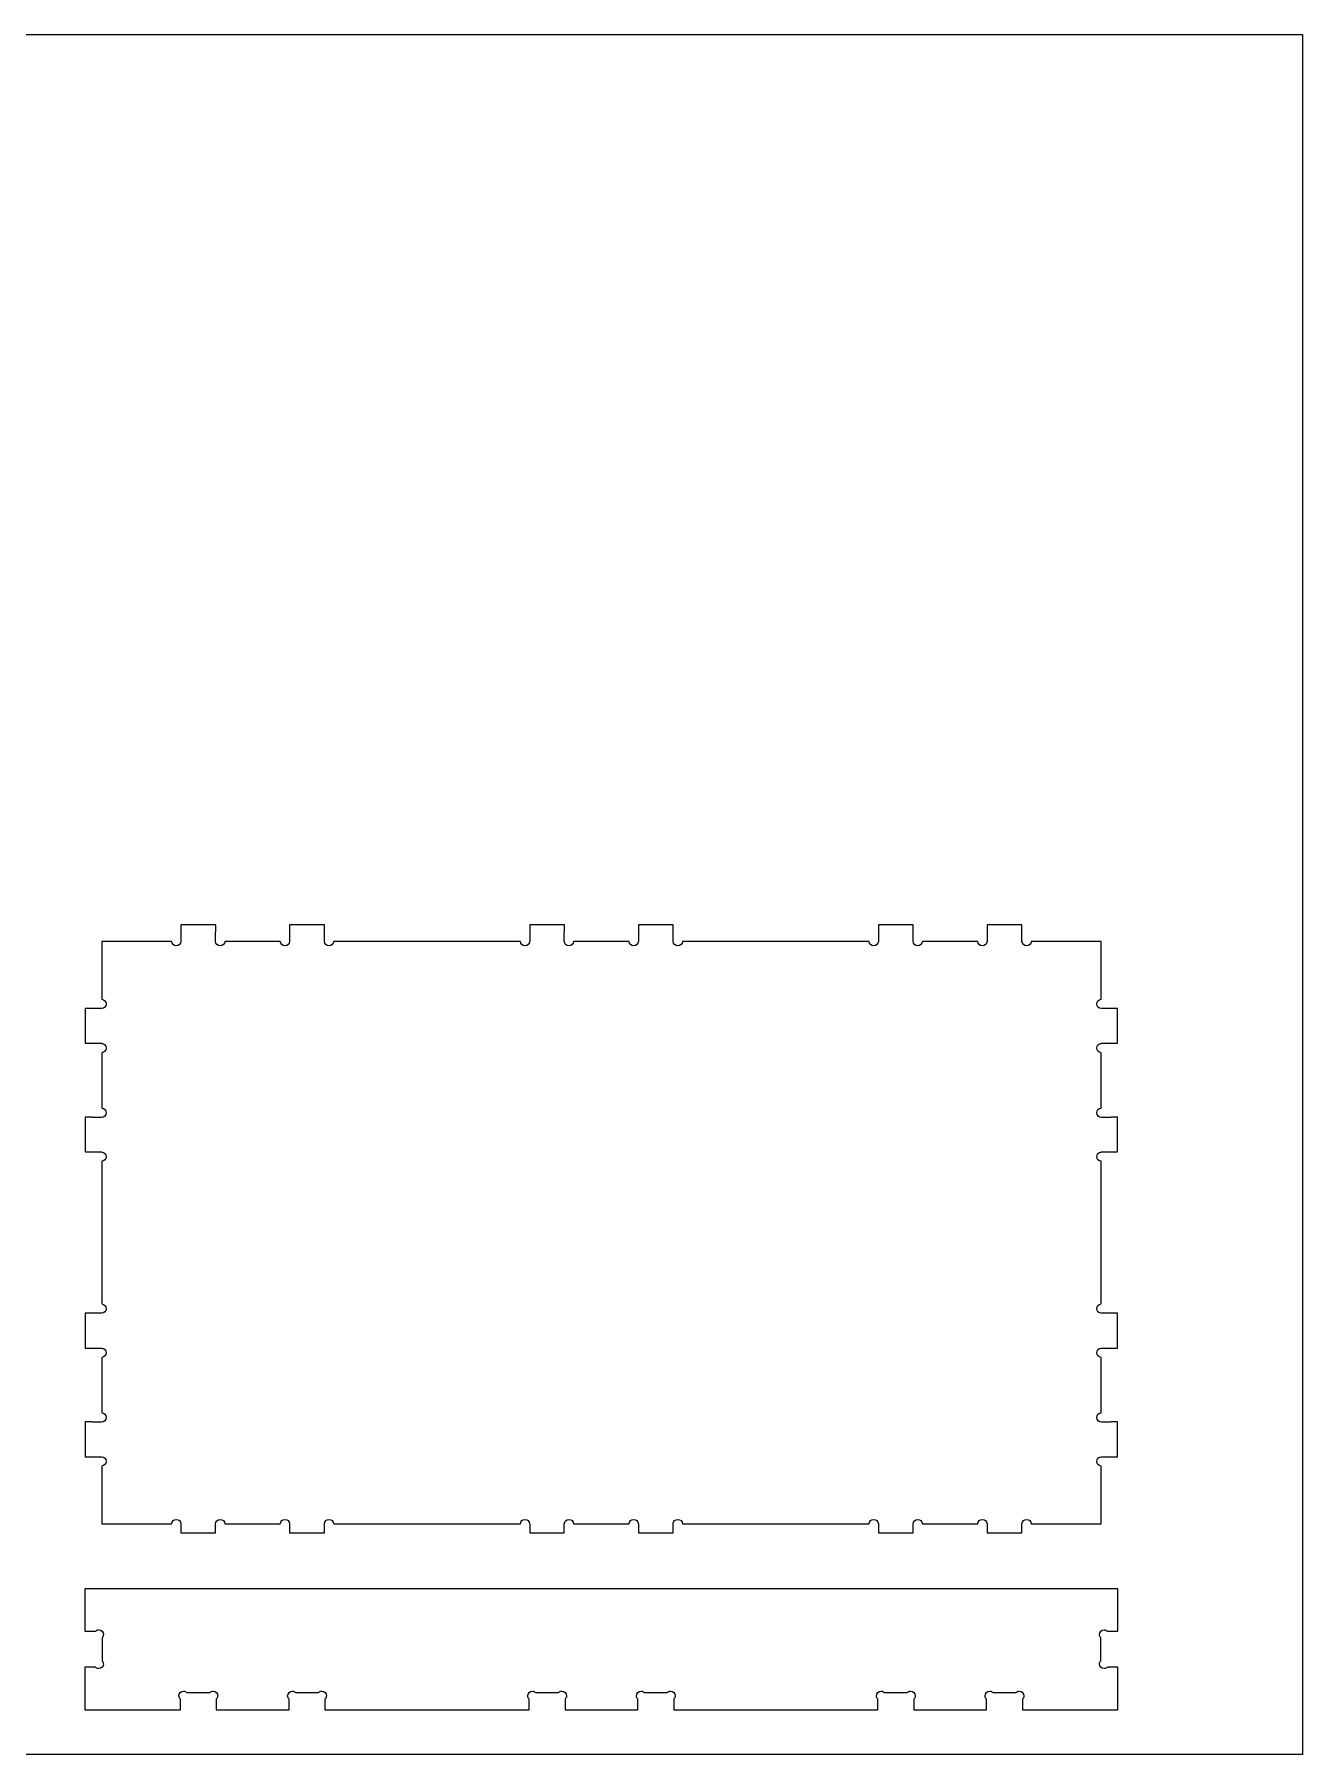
# Model space of a CAD drawing. Extents: x 0 to 4896, y 0 to 5028.
# Drawn here: x 1540 to 2438, y 0 to 1219 of the extents above; entities that cross this region are included whole.
import ezdxf

# ---------------------------------------------------------------- set-up
doc = ezdxf.new("R2010")
doc.units = 0
doc.layers.add('Layer_1', color=7, linetype='CONTINUOUS')

msp = doc.modelspace()

# ---------------------------------------------------------------- linework, layer by layer
at = {"layer": 'Layer_1', "color": 3}
msp.add_lwpolyline([(0.025287, 1219.174727), (2438.374572, 1219.174727), (2438.374572, 0.025583), (0.025287, 0.025583), (0.025287, 1219.174727)], dxfattribs=at)
at = {"layer": 'Layer_1', "color": 7}
for points in [[(1643.831217, 587.98508), (1643.831217, 583.231329), (1643.831217, 578.389524), (1643.831217, 576.299386), (1643.778159, 576.299386)], [(1668.429988, 583.398969), (1668.429988, 587.98508), (1643.832628, 587.98508), (1643.831217, 587.98508)], [(1745.467652, 576.299386), (1745.432656, 576.299386), (1745.432656, 583.134244), (1745.432656, 587.98508), (1720.826265, 587.98508), (1720.826265, 578.380775), (1720.826265, 576.299386), (1720.773207, 576.299386)], [(1915.480266, 583.398969), (1915.480266, 587.98508), (1890.882624, 587.98508), (1890.882624, 583.231329), (1890.882624, 578.389524), (1890.882624, 576.299386), (1890.829848, 576.299386)], [(1992.518184, 576.299386), (1992.482624, 576.299386), (1992.482624, 583.134244), (1992.482624, 587.98508), (1967.876515, 587.98508), (1967.876515, 578.380775), (1967.876515, 576.299386), (1967.823739, 576.299386)], [(2162.521569, 583.398969), (2162.521569, 587.98508), (2137.924209, 587.98508), (2137.924209, 583.231329), (2137.924209, 578.389524), (2137.924209, 576.299386), (2137.880182, 576.299386)], [(2239.567671, 576.299386), (2239.523644, 576.299386), (2239.523644, 583.134244), (2239.523644, 587.98508), (2214.917536, 587.98508), (2214.917536, 578.380775), (2214.917536, 576.299386), (2214.873227, 576.299386)], [(1637.189964, 576.299386), (1587.677744, 576.299386), (1587.677744, 535.359384)], [(1668.332904, 576.457995), (1668.332904, 582.552302)], [(1714.185266, 576.299386), (1674.921099, 576.299386)], [(1884.241652, 576.299386), (1752.055819, 576.299386)], [(1915.383181, 576.457995), (1915.383181, 582.552302)], [(1961.235544, 576.299386), (1921.971377, 576.299386)], [(2131.291987, 576.299386), (1999.106097, 576.299386)], [(2162.432951, 576.457995), (2162.432951, 582.552302)], [(2208.285313, 576.299386), (2169.021147, 576.299386)], [(2295.668369, 535.359384), (2295.668369, 576.299386), (2246.155867, 576.299386)], [(1587.677744, 528.771189), (1587.677744, 528.727162), (1580.842604, 528.727162), (1575.991768, 528.727162), (1575.991768, 504.121053), (1585.596355, 504.121053), (1587.677744, 504.121053), (1587.677744, 504.076744)], [(2295.668369, 504.076744), (2295.668369, 504.121053), (2297.749758, 504.121053), (2307.354062, 504.121053), (2307.354062, 528.727162), (2302.503227, 528.727162), (2295.668369, 528.727162), (2295.668369, 528.771189)], [(1587.677744, 497.488831), (1587.677744, 458.224664)], [(2295.668369, 458.224664), (2295.668369, 497.488831)], [(1580.577879, 451.725086), (1575.991768, 451.725086), (1575.991768, 427.127444), (1580.745519, 427.127444), (1585.587324, 427.127444), (1587.677744, 427.127444), (1587.677744, 427.083418)], [(1587.518852, 451.636469), (1581.424546, 451.636469)], [(2295.668369, 427.083418), (2295.668369, 427.127444), (2297.758507, 427.127444), (2302.600311, 427.127444), (2307.354062, 427.127444), (2307.354062, 451.725086), (2302.767951, 451.725086)], [(2301.921284, 451.636469), (2295.826978, 451.636469)], [(1587.677744, 420.495222), (1587.677744, 319.398142)], [(2295.668369, 319.398142), (2295.668369, 420.495222)], [(1587.677744, 312.809946), (1587.677744, 312.76592), (1580.842604, 312.76592), (1575.991768, 312.76592), (1575.991768, 288.159529), (1585.596355, 288.159529), (1587.677744, 288.159529), (1587.677744, 288.115502)], [(2295.668369, 288.115502), (2295.668369, 288.159529), (2297.749758, 288.159529), (2307.354062, 288.159529), (2307.354062, 312.76592), (2302.503227, 312.76592), (2295.668369, 312.76592), (2295.668369, 312.809946)], [(1587.677744, 281.527306), (1587.677744, 242.26314)], [(2295.668369, 242.26314), (2295.668369, 281.527306)], [(1580.577879, 235.763562), (1575.991768, 235.763562), (1575.991768, 211.166202), (1580.745519, 211.166202), (1585.587324, 211.166202), (1587.677744, 211.166202), (1587.677744, 211.122175)], [(1587.518852, 235.674944), (1581.424546, 235.674944)], [(2295.668369, 211.122175), (2295.668369, 211.166202), (2297.758507, 211.166202), (2302.600311, 211.166202), (2307.354062, 211.166202), (2307.354062, 235.763562), (2302.767951, 235.763562)], [(2301.921284, 235.674944), (2295.826978, 235.674944)], [(1587.677744, 204.53398), (1587.677744, 163.585229), (1637.189964, 163.585229)], [(2246.155867, 163.585229), (2295.668369, 163.585229), (2295.668369, 204.53398)], [(1643.778159, 163.585229), (1643.822186, 163.585229), (1643.822186, 161.98898), (1643.822186, 157.235229), (1668.340241, 157.235229)], [(1668.331775, 157.341062), (1668.331775, 163.435369)], [(1674.91997, 163.585229), (1714.184137, 163.585229)], [(1720.77205, 163.585229), (1720.816359, 163.585229), (1720.816359, 157.235229), (1745.422468, 157.235229), (1745.422468, 162.086064), (1745.422468, 163.585229), (1745.466495, 163.585229)], [(1752.05469, 163.585229), (1884.240524, 163.585229)], [(1890.828719, 163.585229), (1890.872746, 163.585229), (1890.872746, 161.98898), (1890.872746, 157.235229), (1915.390801, 157.235229)], [(1915.382335, 157.341062), (1915.382335, 163.435369)], [(1921.97053, 163.585229), (1961.234697, 163.585229)], [(1967.822892, 163.585229), (1967.866919, 163.585229), (1967.866919, 157.235229), (1992.473028, 157.235229), (1992.473028, 162.086064), (1992.473028, 163.585229), (1992.517337, 163.585229)], [(1999.10525, 163.585229), (2131.29114, 163.585229)], [(2137.879336, 163.585229), (2137.923362, 163.585229), (2137.923362, 161.98898), (2137.923362, 157.235229), (2162.441418, 157.235229)], [(2162.432951, 157.341062), (2162.432951, 163.435369)], [(2169.021147, 163.585229), (2208.285313, 163.585229)], [(2214.873227, 163.585229), (2214.917536, 163.585229), (2214.917536, 157.235229), (2239.523644, 157.235229), (2239.523644, 162.086064), (2239.523644, 163.585229), (2239.567671, 163.585229)], [(1575.802736, 117.531924), (1575.802736, 87.386922), (1583.202038, 87.386922)], [(2300.143567, 87.386922), (2307.543151, 87.386922), (2307.543151, 117.531924), (1575.802736, 117.531924), (1575.802736, 117.531924)], [(1587.955789, 82.800811), (1587.955789, 66.582064)], [(2295.389816, 66.573033), (2295.389816, 82.792062)], [(1583.202038, 61.986922), (1575.802736, 61.986922), (1575.802736, 31.842202), (1643.430236, 31.842202), (1643.430236, 39.241786)], [(2239.915651, 39.241786), (2239.915651, 31.842202), (2307.543151, 31.842202), (2307.543151, 61.986922), (2300.143567, 61.986922)], [(1648.016347, 43.995255), (1664.235376, 43.995255)], [(1668.830236, 39.241786), (1668.830236, 31.842202), (1720.423844, 31.842202), (1720.423844, 39.241786)], [(1725.009956, 43.995255), (1741.228984, 43.995255)], [(1745.823844, 39.241786), (1745.823844, 31.842202), (1890.480513, 31.842202), (1890.480513, 39.241786)], [(1895.066624, 43.995255), (1911.285371, 43.995255)], [(1915.880513, 39.241786), (1915.880513, 31.842202), (1967.474122, 31.842202), (1967.474122, 39.241786)], [(1972.060233, 43.995255), (1988.279262, 43.995255)], [(1992.874122, 39.241786), (1992.874122, 31.842202), (2137.522042, 31.842202), (2137.522042, 39.241786)], [(2142.108153, 43.995255), (2158.3269, 43.995255)], [(2162.922042, 39.241786), (2162.922042, 31.842202), (2214.515651, 31.842202), (2214.515651, 39.241786)], [(2219.101762, 43.995255), (2235.320791, 43.995255)]]:
    msp.add_lwpolyline(points, dxfattribs=at)
for points in [[(1640.479546, 573.159664), (1638.70465, 573.159664), (1637.273501, 574.545658), (1637.189964, 576.299386)], [(1643.778159, 576.299386), (1643.694339, 574.545658), (1642.255288, 573.159664), (1640.479546, 573.159664)], [(1668.332904, 582.552302), (1668.332904, 582.822106), (1668.369592, 583.086266), (1668.429988, 583.337162)], [(1671.631517, 573.159664), (1669.80187, 573.159664), (1668.332904, 574.628631), (1668.332904, 576.457995)], [(1668.429988, 583.337162), (1668.429988, 583.356918), (1668.429988, 583.379495), (1668.429988, 583.398969)], [(1674.921099, 576.299386), (1674.837561, 574.545658), (1673.406695, 573.159664), (1671.631517, 573.159664)], [(1717.483597, 573.159664), (1715.708419, 573.159664), (1714.269086, 574.545658), (1714.185266, 576.299386)], [(1720.773207, 576.299386), (1720.689952, 574.545658), (1719.258521, 573.159664), (1717.483597, 573.159664)], [(1748.757488, 573.159664), (1746.98231, 573.159664), (1745.551161, 574.545658), (1745.467652, 576.299386)], [(1752.055819, 576.299386), (1751.971999, 574.545658), (1750.532666, 573.159664), (1748.757488, 573.159664)], [(1887.531517, 573.159664), (1885.756057, 573.159664), (1884.32519, 574.545658), (1884.241652, 576.299386)], [(1890.829848, 576.299386), (1890.745746, 574.545658), (1889.306412, 573.159664), (1887.531517, 573.159664)], [(1915.383181, 582.552302), (1915.383181, 582.819002), (1915.421281, 583.080058), (1915.480266, 583.328413)], [(1918.681512, 573.159664), (1916.85243, 573.159664), (1915.383181, 574.628631), (1915.383181, 576.457995)], [(1915.480266, 583.328413), (1915.480266, 583.350991), (1915.480266, 583.376673), (1915.480266, 583.398969)], [(1921.971377, 576.299386), (1921.887839, 574.545658), (1920.457255, 573.159664), (1918.681512, 573.159664)], [(1964.533875, 573.159664), (1962.758697, 573.159664), (1961.319364, 574.545658), (1961.235544, 576.299386)], [(1967.823739, 576.299386), (1967.740201, 574.545658), (1966.309052, 573.159664), (1964.533875, 573.159664)], [(1995.807766, 573.159664), (1994.03287, 573.159664), (1992.601439, 574.545658), (1992.518184, 576.299386)], [(1999.106097, 576.299386), (1999.022277, 574.545658), (1997.582944, 573.159664), (1995.807766, 573.159664)], [(2134.581569, 573.159664), (2132.806673, 573.159664), (2131.375524, 574.545658), (2131.291987, 576.299386)], [(2137.880182, 576.299386), (2137.79608, 574.545658), (2136.357029, 573.159664), (2134.581569, 573.159664)], [(2162.432951, 582.552302), (2162.432951, 582.813075), (2162.473591, 583.067358), (2162.530036, 583.310633)], [(2165.731564, 573.159664), (2163.901918, 573.159664), (2162.432951, 574.628631), (2162.432951, 576.457995)], [(2162.530036, 583.310633), (2162.530036, 583.340831), (2162.524391, 583.371029), (2162.521569, 583.398969)], [(2169.021147, 576.299386), (2168.937609, 574.545658), (2167.50646, 573.159664), (2165.731564, 573.159664)], [(2211.583644, 573.159664), (2209.808467, 573.159664), (2208.369133, 574.545658), (2208.285313, 576.299386)], [(2214.873227, 576.299386), (2214.789971, 574.545658), (2213.358822, 573.159664), (2211.583644, 573.159664)], [(2242.857536, 573.159664), (2241.082358, 573.159664), (2239.651209, 574.545658), (2239.567671, 576.299386)], [(2246.155867, 576.299386), (2246.072047, 574.545658), (2244.632431, 573.159664), (2242.857536, 573.159664)], [(1587.677744, 535.359384), (1589.43119, 535.275564), (1590.817466, 533.835949), (1590.817466, 532.061053)], [(1590.817466, 532.061053), (1590.817466, 530.285875), (1589.43119, 528.854726), (1587.677744, 528.771189)], [(2292.528647, 532.061053), (2292.528647, 533.835949), (2293.91464, 535.275564), (2295.668369, 535.359384)], [(2295.668369, 528.771189), (2293.91464, 528.854726), (2292.528647, 530.285875), (2292.528647, 532.061053)], [(1587.677744, 504.076744), (1589.43119, 503.993489), (1590.817466, 502.56234), (1590.817466, 500.787162)], [(1590.817466, 500.787162), (1590.817466, 499.011984), (1589.43119, 497.572651), (1587.677744, 497.488831)], [(2292.528647, 500.787162), (2292.528647, 502.56234), (2293.91464, 503.993489), (2295.668369, 504.076744)], [(2295.668369, 497.488831), (2293.91464, 497.572651), (2292.528647, 499.011984), (2292.528647, 500.787162)], [(1580.666215, 451.733553), (1580.636271, 451.730731), (1580.606073, 451.727909), (1580.577879, 451.725086)], [(1581.424546, 451.636469), (1581.164055, 451.636469), (1580.90949, 451.676826), (1580.666215, 451.733553)], [(1590.817466, 454.9348), (1590.817466, 453.105718), (1589.348217, 451.636469), (1587.518852, 451.636469)], [(1587.677744, 458.224664), (1589.43119, 458.141126), (1590.817466, 456.709978), (1590.817466, 454.9348)], [(2292.528647, 454.9348), (2292.528647, 456.709978), (2293.91464, 458.141126), (2295.668369, 458.224664)], [(2295.826978, 451.636469), (2293.997613, 451.636469), (2292.528647, 453.105718), (2292.528647, 454.9348)], [(2302.679898, 451.733553), (2302.436622, 451.676826), (2302.182058, 451.636469), (2301.921284, 451.636469)], [(2302.767951, 451.725086), (2302.739729, 451.727909), (2302.709813, 451.733553), (2302.679898, 451.733553)], [(1587.677744, 427.083418), (1589.43119, 426.999598), (1590.817466, 425.559982), (1590.817466, 423.785086)], [(2292.528647, 423.785086), (2292.528647, 425.559982), (2293.91464, 426.999598), (2295.668369, 427.083418)], [(1590.817466, 423.785086), (1590.817466, 422.009909), (1589.43119, 420.57876), (1587.677744, 420.495222)], [(2295.668369, 420.495222), (2293.91464, 420.57876), (2292.528647, 422.009909), (2292.528647, 423.785086)], [(1587.677744, 319.398142), (1589.43119, 319.31404), (1590.817466, 317.874706), (1590.817466, 316.099529)], [(2292.528647, 316.099529), (2292.528647, 317.874706), (2293.91464, 319.31404), (2295.668369, 319.398142)], [(1590.817466, 316.099529), (1590.817466, 314.324351), (1589.43119, 312.893484), (1587.677744, 312.809946)], [(2295.668369, 312.809946), (2293.91464, 312.893484), (2292.528647, 314.324351), (2292.528647, 316.099529)], [(1587.677744, 288.115502), (1589.43119, 288.031964), (1590.817466, 286.601098), (1590.817466, 284.82592)], [(1590.817466, 284.82592), (1590.817466, 283.050742), (1589.43119, 281.611409), (1587.677744, 281.527306)], [(2292.528647, 284.82592), (2292.528647, 286.601098), (2293.91464, 288.031964), (2295.668369, 288.115502)], [(2295.668369, 281.527306), (2293.91464, 281.611409), (2292.528647, 283.050742), (2292.528647, 284.82592)], [(1580.666215, 235.772029), (1580.636271, 235.769206), (1580.606073, 235.766384), (1580.577879, 235.763562)], [(1581.424546, 235.674944), (1581.164055, 235.674944), (1580.90949, 235.715584), (1580.666215, 235.772029)], [(1590.817466, 238.973558), (1590.817466, 237.144193), (1589.348217, 235.674944), (1587.518852, 235.674944)], [(1587.677744, 242.26314), (1589.43119, 242.179602), (1590.817466, 240.748735), (1590.817466, 238.973558)], [(2292.528647, 238.973558), (2292.528647, 240.748735), (2293.91464, 242.179602), (2295.668369, 242.26314)], [(2295.826978, 235.674944), (2293.997613, 235.674944), (2292.528647, 237.144193), (2292.528647, 238.973558)], [(2302.679898, 235.772029), (2302.436622, 235.715584), (2302.182058, 235.674944), (2301.921284, 235.674944)], [(2302.767951, 235.763562), (2302.739729, 235.766384), (2302.709813, 235.772029), (2302.679898, 235.772029)], [(1587.677744, 211.122175), (1589.43119, 211.038073), (1590.817466, 209.59874), (1590.817466, 207.823562)], [(1590.817466, 207.823562), (1590.817466, 206.048384), (1589.43119, 204.617518), (1587.677744, 204.53398)], [(2292.528647, 207.823562), (2292.528647, 209.59874), (2293.91464, 211.038073), (2295.668369, 211.122175)], [(2295.668369, 204.53398), (2293.91464, 204.617518), (2292.528647, 206.048384), (2292.528647, 207.823562)], [(1637.189964, 163.585229), (1637.268958, 165.342909), (1638.701828, 166.7337), (1640.479546, 166.7337)], [(1640.479546, 166.7337), (1642.257828, 166.7337), (1643.698572, 165.342909), (1643.778159, 163.585229)], [(1668.331775, 163.435369), (1668.331775, 165.264733), (1669.801024, 166.7337), (1671.630388, 166.7337)], [(1671.630388, 166.7337), (1673.408106, 166.7337), (1674.840948, 165.342909), (1674.91997, 163.585229)], [(1714.184137, 163.585229), (1714.263441, 165.342909), (1715.70475, 166.7337), (1717.482468, 166.7337)], [(1717.482468, 166.7337), (1719.26075, 166.7337), (1720.693028, 165.342909), (1720.77205, 163.585229)], [(1745.466495, 163.585229), (1745.545827, 165.342909), (1746.978077, 166.7337), (1748.756359, 166.7337)], [(1748.756359, 166.7337), (1750.534359, 166.7337), (1751.975386, 165.342909), (1752.05469, 163.585229)], [(1884.240524, 163.585229), (1884.319546, 165.342909), (1885.752106, 166.7337), (1887.530388, 166.7337)], [(1887.530388, 166.7337), (1889.308106, 166.7337), (1890.749132, 165.342909), (1890.828719, 163.585229)], [(1915.382335, 163.435369), (1915.382335, 165.264733), (1916.851866, 166.7337), (1918.680666, 166.7337)], [(1918.680666, 166.7337), (1920.45923, 166.7337), (1921.891508, 165.342909), (1921.97053, 163.585229)], [(1961.234697, 163.585229), (1961.314001, 165.342909), (1962.755028, 166.7337), (1964.533028, 166.7337)], [(1964.533028, 166.7337), (1966.311028, 166.7337), (1967.743588, 165.342909), (1967.822892, 163.585229)], [(1992.517337, 163.585229), (1992.596359, 165.342909), (1994.028637, 166.7337), (1995.806919, 166.7337)], [(1995.806919, 166.7337), (1997.584919, 166.7337), (1999.025946, 165.342909), (1999.10525, 163.585229)], [(2131.29114, 163.585229), (2131.370162, 165.342909), (2132.803004, 166.7337), (2134.580722, 166.7337)], [(2134.580722, 166.7337), (2136.359004, 166.7337), (2137.799749, 165.342909), (2137.879336, 163.585229)], [(2162.432951, 163.435369), (2162.432951, 165.264733), (2163.9022, 166.7337), (2165.731564, 166.7337)], [(2165.731564, 166.7337), (2167.509282, 166.7337), (2168.942124, 165.342909), (2169.021147, 163.585229)], [(2208.285313, 163.585229), (2208.364618, 165.342909), (2209.805644, 166.7337), (2211.583644, 166.7337)], [(2211.583644, 166.7337), (2213.361927, 166.7337), (2214.794204, 165.342909), (2214.873227, 163.585229)], [(2239.567671, 163.585229), (2239.646976, 165.342909), (2241.079536, 166.7337), (2242.857536, 166.7337)], [(2242.857536, 166.7337), (2244.635536, 166.7337), (2246.076562, 165.342909), (2246.155867, 163.585229)], [(1668.340241, 157.235229), (1668.340241, 157.271071), (1668.331775, 157.304938), (1668.331775, 157.341062)], [(1915.390801, 157.235229), (1915.390801, 157.271071), (1915.382335, 157.304938), (1915.382335, 157.341062)], [(2162.441418, 157.235229), (2162.441418, 157.271071), (2162.432951, 157.304938), (2162.432951, 157.341062)], [(1583.202038, 87.386922), (1583.803171, 88.017689), (1584.648427, 88.409978), (1585.592178, 88.409978)], [(1585.592178, 88.409978), (1587.421542, 88.409978), (1588.890791, 86.941011), (1588.890791, 85.111646)], [(2294.455096, 85.102898), (2294.455096, 86.932262), (2295.924344, 88.409978), (2297.753709, 88.409978)], [(2297.753709, 88.409978), (2298.695202, 88.409978), (2299.542998, 88.015713), (2300.143567, 87.386922)], [(1588.890791, 85.111646), (1588.890791, 84.210793), (1588.536884, 83.395453), (1587.955789, 82.800811)], [(2295.389816, 82.792062), (2294.808438, 83.386704), (2294.455096, 84.20148), (2294.455096, 85.102898)], [(1585.592178, 60.963866), (1584.65012, 60.963866), (1583.803171, 61.358413), (1583.202038, 61.986922)], [(1588.890791, 64.271229), (1588.890791, 62.441864), (1587.421542, 60.963866), (1585.592178, 60.963866)], [(1587.955789, 66.582064), (1588.537167, 65.987422), (1588.890791, 65.172646), (1588.890791, 64.271229)], [(2294.455096, 64.26248), (2294.455096, 65.163333), (2294.80872, 65.978391), (2295.389816, 66.573033)], [(2297.753709, 60.963866), (2295.924344, 60.963866), (2294.455096, 62.433115), (2294.455096, 64.26248)], [(2300.143567, 61.986922), (2299.542716, 61.356155), (2298.69746, 60.963866), (2297.753709, 60.963866)], [(1642.40718, 41.631644), (1642.40718, 43.461009), (1643.876147, 44.930258), (1645.705511, 44.930258)], [(1643.430236, 39.241786), (1642.799469, 39.842355), (1642.40718, 40.687893), (1642.40718, 41.631644)], [(1645.705511, 44.930258), (1646.606364, 44.930258), (1647.421704, 44.576351), (1648.016347, 43.995255)], [(1664.235376, 43.995255), (1664.829736, 44.576633), (1665.644793, 44.930258), (1666.545929, 44.930258)], [(1666.545929, 44.930258), (1668.375293, 44.930258), (1669.853291, 43.461009), (1669.853291, 41.631644)], [(1669.853291, 41.631644), (1669.853291, 40.689586), (1669.459027, 39.842073), (1668.830236, 39.241786)], [(1719.400789, 41.631644), (1719.400789, 43.461009), (1720.870038, 44.930258), (1722.699402, 44.930258)], [(1720.423844, 39.241786), (1719.793078, 39.842355), (1719.400789, 40.687893), (1719.400789, 41.631644)], [(1722.699402, 44.930258), (1723.600538, 44.930258), (1724.415313, 44.576351), (1725.009956, 43.995255)], [(1741.228984, 43.995255), (1741.823627, 44.576633), (1742.638402, 44.930258), (1743.53982, 44.930258)], [(1743.53982, 44.930258), (1745.368902, 44.930258), (1746.8469, 43.461009), (1746.8469, 41.631644)], [(1746.8469, 41.631644), (1746.8469, 40.689586), (1746.452353, 39.842073), (1745.823844, 39.241786)], [(1889.457458, 41.631644), (1889.457458, 43.461009), (1890.926424, 44.930258), (1892.755789, 44.930258)], [(1890.480513, 39.241786), (1889.849747, 39.842355), (1889.457458, 40.687893), (1889.457458, 41.631644)], [(1892.755789, 44.930258), (1893.656642, 44.930258), (1894.471982, 44.576351), (1895.066624, 43.995255)], [(1911.285371, 43.995255), (1911.880296, 44.576633), (1912.695071, 44.930258), (1913.596207, 44.930258)], [(1913.596207, 44.930258), (1915.425571, 44.930258), (1916.903569, 43.461009), (1916.903569, 41.631644)], [(1916.903569, 41.631644), (1916.903569, 40.689586), (1916.509304, 39.842073), (1915.880513, 39.241786)], [(1966.451067, 41.631644), (1966.451067, 43.461009), (1967.920316, 44.930258), (1969.74968, 44.930258)], [(1967.474122, 39.241786), (1966.843356, 39.842355), (1966.451067, 40.687893), (1966.451067, 41.631644)], [(1969.74968, 44.930258), (1970.650533, 44.930258), (1971.465591, 44.576351), (1972.060233, 43.995255)], [(1988.279262, 43.995255), (1988.873904, 44.576633), (1989.688962, 44.930258), (1990.589816, 44.930258)], [(1990.589816, 44.930258), (1992.41918, 44.930258), (1993.897178, 43.461009), (1993.897178, 41.631644)], [(1993.897178, 41.631644), (1993.897178, 40.689586), (1993.502631, 39.842073), (1992.874122, 39.241786)], [(2136.498704, 41.631644), (2136.498704, 43.461009), (2137.968236, 44.930258), (2139.797318, 44.930258)], [(2137.522042, 39.241786), (2136.890711, 39.842355), (2136.498704, 40.687893), (2136.498704, 41.631644)], [(2139.797318, 44.930258), (2140.698453, 44.930258), (2141.513511, 44.576351), (2142.108153, 43.995255)], [(2158.3269, 43.995255), (2158.921542, 44.576633), (2159.7366, 44.930258), (2160.637736, 44.930258)], [(2160.637736, 44.930258), (2162.4671, 44.930258), (2163.944816, 43.461009), (2163.944816, 41.631644)], [(2163.944816, 41.631644), (2163.944816, 40.689586), (2163.549987, 39.842073), (2162.922042, 39.241786)], [(2213.492596, 41.631644), (2213.492596, 43.461009), (2214.962127, 44.930258), (2216.790927, 44.930258)], [(2214.515651, 39.241786), (2213.884884, 39.842355), (2213.492596, 40.687893), (2213.492596, 41.631644)], [(2216.790927, 44.930258), (2217.69178, 44.930258), (2218.50712, 44.576351), (2219.101762, 43.995255)], [(2235.320791, 43.995255), (2235.915433, 44.576633), (2236.729927, 44.930258), (2237.631344, 44.930258)], [(2237.631344, 44.930258), (2239.460427, 44.930258), (2240.938707, 43.461009), (2240.938707, 41.631644)], [(2240.938707, 41.631644), (2240.938707, 40.689586), (2240.544442, 39.842073), (2239.915651, 39.241786)]]:
    msp.add_open_spline(points, degree=3, dxfattribs=at)

doc.saveas('drawing.dxf')
